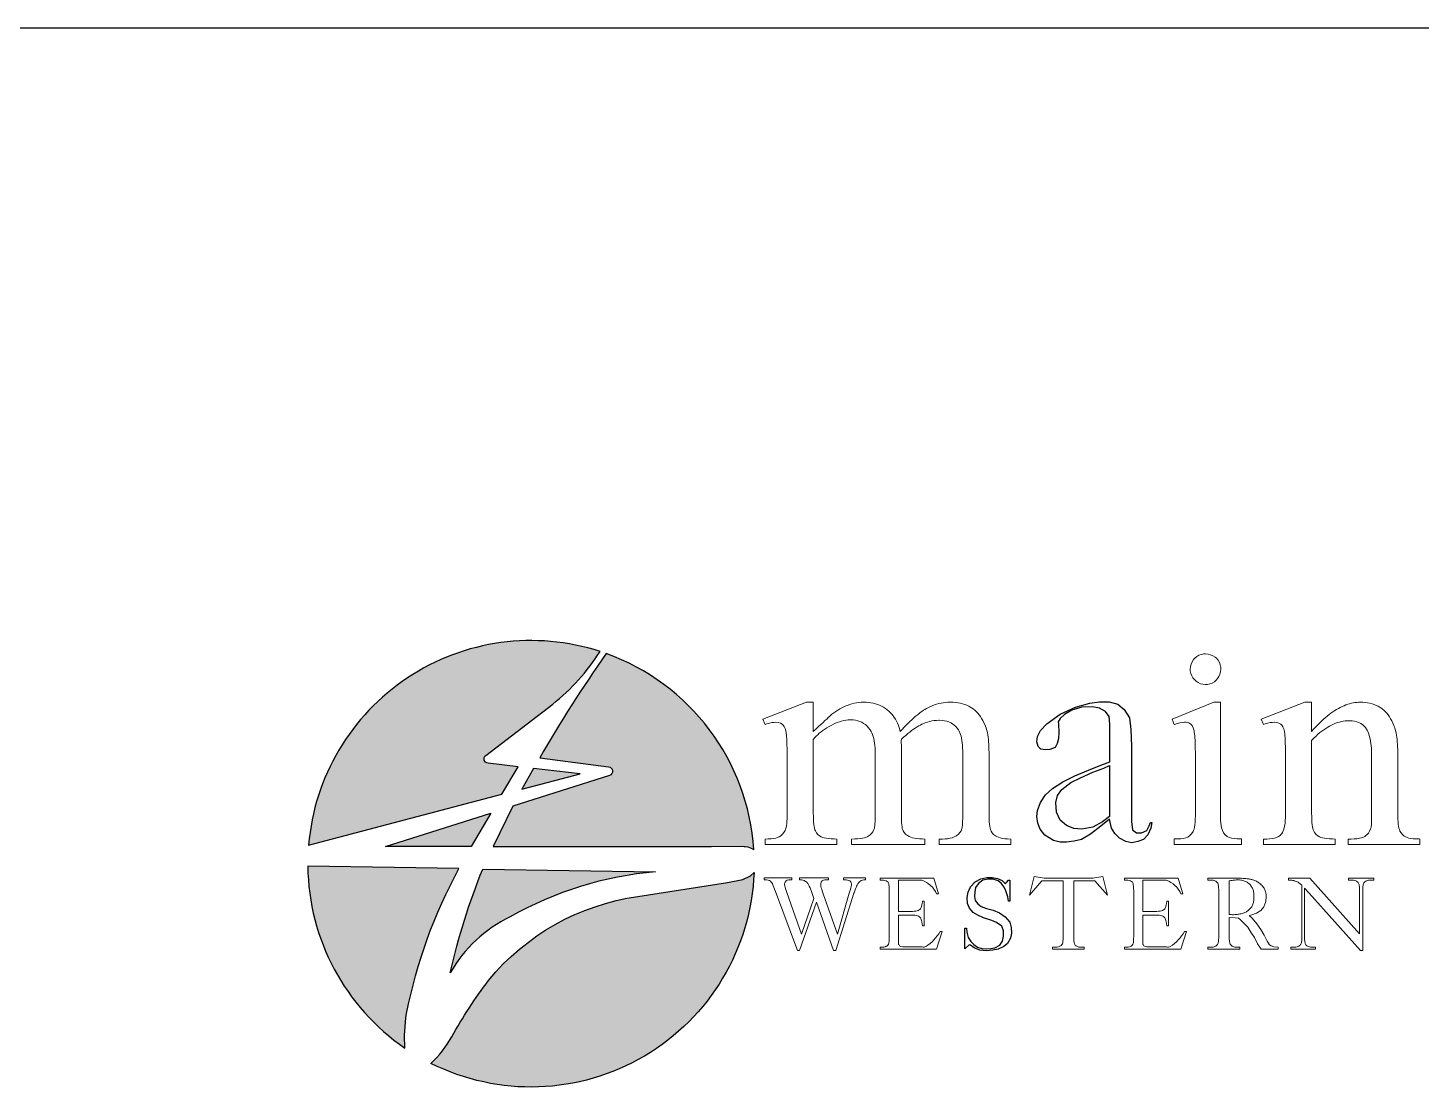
# Model space of a CAD drawing. Extents: x 79 to 946, y -1483 to 269.
# Drawn here: x 225.81 to 262.16, y 241.82 to 269.45 of the extents above; entities that cross this region are included whole.
import ezdxf

# ---------------------------------------------------------------- set-up
doc = ezdxf.new("R2010")
doc.units = 0
doc.header["$LTSCALE"] = 12
doc.header["$MEASUREMENT"] = 0
doc.layers.add('L18', color=4, linetype='CONTINUOUS')
doc.layers.add('L35', color=3, linetype='CONTINUOUS')

msp = doc.modelspace()

# ---------------------------------------------------------------- hatches: boundary and pattern name
at = {"layer": 'L18'}
h = msp.add_hatch(color=256, dxfattribs=at)
h.paths.add_polyline_path([(238.6969197665904, 249.5945348429477), (240.2171884276601, 249.992366336386), (239.0015971372323, 250.1333450653365)], flags=17)
edge = h.paths.add_edge_path()
edge.add_arc((240.9482793808751, 250.0596838122177), 0.1160984471634463, -72.43402750835162, 84.16995513600762, ccw=False)
edge.add_line((240.9833183270285, 249.948999026966), (238.4617830353769, 249.150768817573))
edge.add_line((238.4617830353769, 249.150768817573), (237.948859942145, 248.0997335945285))
edge.add_line((237.948859942145, 248.0997335945285), (243.6437927135752, 248.0997335945285))
edge.add_line((243.6437927135752, 248.0997335945285), (244.4451901715425, 248.105828763012))
edge.add_line((244.4451901715425, 248.105828763012), (244.5935971082032, 248.0888753137041))
edge.add_line((244.5935971082032, 248.0888753137041), (244.7208030722185, 248.0337767476778))
edge.add_line((244.7208030722185, 248.0337767476778), (244.7469563397594, 248.0138591002228))
edge.add_arc((238.9348683462439, 247.6442015614847), 5.823831517163978, 3.639196008651491, 70.31584323591849)
edge.add_arc((269.4228731204193, 233.0257272312078), 34.8975858862303, 144.8283521343727, 150.1242407853349)
edge.add_line((239.1629121437497, 250.4089450684568), (240.9600724266889, 250.1751817494469))
edge = h.paths.add_edge_path()
edge.add_line((241.7227909925753, 246.7907075265249), (244.0633746685339, 247.1576983026668))
edge.add_line((244.0633746685339, 247.1576983026668), (244.4621510009162, 247.2369659488295))
edge.add_line((244.4621510009162, 247.2369659488295), (244.6614402975543, 247.3344480969186))
edge.add_line((244.6614402975543, 247.3344480969186), (244.7542632748521, 247.4169215465197))
edge.add_arc((238.9348683462439, 247.6442015614847), 5.823831517163968, 243.3466538291712, 357.76341514052234, ccw=False)
edge.add_arc((234.4900219828453, 244.4419196623275), 2.714441092428617, 312.456376861534, 331.0679370383534)
edge.add_arc((247.9970421728928, 236.9222400701631), 12.74471940252401, 142.9365306610593, 150.8572845283922, ccw=False)
edge.add_arc((242.5787677553933, 240.7033197244501), 6.147274719038793, 98.00415526030878, 140.6206044735293, ccw=False)
edge = h.paths.add_edge_path()
edge.add_arc((242.9951239006006, 238.1162752782602), 9.355632050183559, 94.95558767717056, 119.4817605296804)
edge.add_arc((239.9674355692276, 243.007830094997), 3.614622359136672, 115.8608776244926, 150.2339024950948)
edge.add_arc((253.2717031407917, 241.1349880110969), 16.84600970199003, 157.7678270922697, 167.4260816587387, ccw=False)
edge.add_line((237.6780549015712, 247.5088547708432), (242.1869514252579, 247.436935571851))
edge = h.paths.add_edge_path()
edge.add_line((237.0550345884546, 247.5187922625643), (233.1113722694822, 247.5816956877341))
edge.add_arc((238.9348683462439, 247.6442015614847), 5.823831517163986, 180.6149545210217, 235.6099624310392)
edge.add_arc((239.7272321755171, 243.0956085521583), 4.089902477090581, 170.908838577294, 183.6069330259946, ccw=False)
edge.add_arc((248.7580607340153, 241.1495621395835), 13.32396012164415, 151.4432932555133, 168.781133068374, ccw=False)
edge = h.paths.add_edge_path()
edge.add_arc((235.9656633798222, 256.2438959333606), 5.669991163727373, 308.5792749707476, 327.3143666867405)
edge.add_arc((238.9348683462439, 247.6442015614847), 5.823831517163996, 71.96628684557854, 175.1894129731959)
edge.add_line((233.1315519722833, 248.1325995590571), (238.1743197988621, 249.4572559854814))
edge.add_line((238.1743197988621, 249.4572559854814), (238.5992368669158, 250.1756304643901))
edge.add_line((238.5992368669158, 250.1756304643901), (237.8130990712282, 250.2666174003565))
edge.add_arc((237.8264471043893, 250.381945972031), 0.1160984471634436, 127.45537385833981, 263.3980085784001, ccw=False)
edge.add_line((237.7558426089546, 250.4741080827825), (239.5014520902287, 251.8114025050397))
h.paths.add_polyline_path([(235.1416601228516, 248.0997335945285), (237.8850393482416, 248.9681918630991), (237.37134801866, 248.0997335945285)])
edge = h.paths.add_edge_path(flags=17)
edge.add_line((244.4985459970528, 248.0997335945285), (244.5243303717034, 248.0997335945285))

# ---------------------------------------------------------------- linework, layer by layer
msp.add_line((244.4985459970528, 248.0997335945285), (244.5243303717034, 248.0997335945285), dxfattribs=at)
for points in [[(239.5014520902287, 251.8114025050397, 0.08192984223123395), (240.7377900021636, 253.1819345852886, 0.483543382190624), (233.1315519722833, 248.1325995590571), (238.1743197988621, 249.4572559854814), (238.5992368669158, 250.1756304643901), (237.8130990712282, 250.2666174003565, -0.6741443966538361), (237.7558426089546, 250.4741080827825)], [(240.9600724266889, 250.1751817494469, -0.8141568920977668), (240.9833183270285, 249.948999026966), (238.4617830353769, 249.150768817573), (237.948859942145, 248.0997335945285), (243.6437927135752, 248.0997335945285), (244.4451901715425, 248.105828763012), (244.5935971082032, 248.0888753137041), (244.7208030722185, 248.0337767476778), (244.7469563397594, 248.0138591002228, 0.2994277993081123), (240.8965381302608, 253.1277100367939, 0.02311178721620554), (239.1629121437497, 250.4089450684568)], [(237.0550345884546, 247.5187922625643), (233.1113722694822, 247.5816956877341, 0.2446753569963442), (235.6454312913188, 242.8383075341472, -0.05546265415039397), (235.6887062647066, 243.7418366386913, -0.07579524506486658)], [(241.7227909925753, 246.7907075265249), (244.0633746685339, 247.1576983026668), (244.4621510009162, 247.2369659488295), (244.6614402975543, 247.3344480969186), (244.7542632748521, 247.4169215465197, -0.5453125784479379), (236.3223475512153, 242.439228109501, 0.08138724002746317), (236.8656843857327, 243.1287484656542, -0.03457457551389917), (237.8271593297372, 244.6034740599306, -0.188122601421096)], [(242.1869514252579, 247.436935571851, 0.1074260239421284), (238.3907826390554, 246.2604690754174, 0.1511153897803107), (236.8297287758825, 244.8023469876917, -0.04216705076793043), (237.6780549015712, 247.5088547708432)]]:
    msp.add_lwpolyline(points, format="xyb", close=True, dxfattribs=at)
at = {"layer": 'L18', "lineweight": 0}
for points in [[(256.536376532582, 253.1208895847332), (256.4884627094381, 253.1184450019198), (256.421970056912, 253.1062220878524), (256.3603665700127, 253.0832430094059), (256.3041411653032, 253.0504855997055), (256.2528049262204, 253.0064831090632), (256.2205364330828, 252.970303283424), (256.1828898577555, 252.9150557118398), (256.1564883633701, 252.8554078911913), (256.1403541168012, 252.7913598214786), (256.1349760346116, 252.7234004192644), (256.1374206174251, 252.6749976795579), (256.150132448055, 252.6099717767198), (256.174089359627, 252.5488572063833), (256.2078246024528, 252.4926318016736), (256.2528049262204, 252.4398288129029), (256.2889847518597, 252.4075603197652), (256.3442323234439, 252.3699137444379), (256.4038801440924, 252.3435122500525), (256.4679282138051, 252.3273780034837), (256.536376532582, 252.321999921294), (256.5842903557258, 252.3244445041075), (256.6493162585639, 252.3376452513002), (256.7104308289004, 252.3611132463094), (256.7671451501727, 252.3953374056979), (256.8194592223808, 252.4398288129029), (256.8497720492678, 252.474541888854), (256.8864407914697, 252.5302783770009), (256.9123533692923, 252.5904151142121), (256.9279986992985, 252.6544631839248), (256.9333767814881, 252.7234004192644), (256.9309321986747, 252.7693585761575), (256.9187092846074, 252.8353623121209), (256.8962191227235, 252.8969657990201), (256.8629727964604, 252.9541690368551), (256.8194592223808, 253.0064831090632), (256.7847461464297, 253.0367959359501), (256.7290096582827, 253.073464678152), (256.6688729210716, 253.0998661725374), (256.6048248513589, 253.1155115025436), (256.536376532582, 253.1208895847332)], [(258.1116319576223, 246.7184398290065), (258.1147310129189, 246.7407856487769), (258.1169442414301, 246.7666066480744), (258.1176819842672, 246.7929809544997), (258.1171286771394, 246.8151132396119), (258.1150998843374, 246.8413031103279), (258.1117800415706, 246.8669396739162), (258.1069847131296, 246.8920229303766), (258.1005294633052, 246.916368444), (258.092783163516, 246.9399762147863), (258.0835613780526, 246.9630306784448), (258.0730485426243, 246.9855318349755), (258.0608757858126, 247.0074796843784), (258.0472275433268, 247.0286897909442), (258.0321038151669, 247.049162154673), (258.015689037042, 247.0692656469832), (258.0086804800898, 247.0768275110631), (257.9900524734537, 247.096008824827), (257.9705022882713, 247.1140835243353), (257.9503987959611, 247.1312360452972), (257.9297419965231, 247.1470975162943), (257.908347454248, 247.1618523730357), (257.8862151691359, 247.1756850512308), (257.8635295768959, 247.188226679461), (257.8401062418189, 247.1998461291449), (257.816129599614, 247.2101745288639), (257.7914152145721, 247.2195807500366), (257.7659630866931, 247.2278803569536), (257.7643031653097, 247.2282492283721), (257.7464129015107, 247.2330445568131), (257.7272315877469, 247.2376554495448), (257.7071280954366, 247.2417130351487), (257.6857335531616, 247.2457706207526), (257.6634168323401, 247.2492748992287), (257.6398090615538, 247.2525947419956), (257.6152791122212, 247.2557301490531), (257.5894581129237, 247.2584966846921), (257.5627149350798, 247.2608943489126), (257.5346807072711, 247.2631075774238), (257.505724300916, 247.2649519345165), (257.4754768445961, 247.2666118558999), (257.4443072097298, 247.2679029058648), (257.4118465248986, 247.2688250844111), (257.3784636615211, 247.2695628272482), (257.3437897481787, 247.270116134376), (257.3080092205807, 247.2703005700853), (256.5990383541546, 247.2703005700853), (256.5990383541546, 247.2195807500366), (256.672259330734, 247.2195807500366), (256.7023223513447, 247.218474135781), (256.7307254505719, 247.2147854215956), (256.7567308855787, 247.2085146074805), (256.7805230920743, 247.2000305648542), (256.8021020700587, 247.1889644222981), (256.8214678195318, 247.1755006155215), (256.8386203404937, 247.1594547088152), (256.8459977688644, 247.1500484876425), (256.8537440686537, 247.1358469380289), (256.8603837541874, 247.1183255456484), (256.8661012611747, 247.0974843105012), (256.8707121539063, 247.0731387968778), (256.8742164323824, 247.0454734404876), (256.8767985323122, 247.0143038056213), (256.8782740179863, 246.9798143279882), (256.8788273251141, 246.9420050075883), (256.8788273251141, 245.7439106401834), (256.8788273251141, 245.7422507188), (256.8782740179863, 245.7046258341093), (256.8769829680215, 245.6708740993133), (256.8745853038009, 245.6404422072841), (256.8712654610342, 245.6138834651495), (256.867023439721, 245.5906445657817), (256.8618592398615, 245.5712788163086), (256.8557728614556, 245.5552329096023), (256.8487643045034, 245.5428757170813), (256.8371448548196, 245.5281208603399), (256.8205456409855, 245.511706082215), (256.8015487629308, 245.4978734040199), (256.780338656365, 245.4864383900453), (256.7567308855787, 245.4777699117097), (256.7309098862812, 245.4713146618853), (256.7026912227632, 245.4676259477), (256.672259330734, 245.4663348977351), (256.5990383541546, 245.4663348977351), (256.5990383541546, 245.4157995133957), (257.4328721957551, 245.4157995133957), (257.4328721957551, 245.4663348977351), (257.3568846835367, 245.4663348977351), (257.3294037628558, 245.4674415119907), (257.3010006636285, 245.4709457904668), (257.2748107929125, 245.4770321688726), (257.2510185864169, 245.485516211499), (257.2294396084326, 245.4967667897643), (257.2102582946687, 245.5104150322502), (257.193290209416, 245.5264609389565), (257.1859127810453, 245.5358671601291), (257.1781664812561, 245.5500687097428), (257.1715267957224, 245.5675901021232), (257.1658092887351, 245.5886157729798), (257.1611983960034, 245.6127768508939), (257.1576941175273, 245.6406266429933), (257.1551120175976, 245.6716118421504), (257.1534520962142, 245.7061013197835), (257.1530832247956, 245.7439106401834), (257.1530832247956, 246.244349593025), (257.3050085615872, 246.2389095122808), (257.398047471879, 246.2292890060779), (257.4333380886055, 246.2036342953988), (257.5327935329129, 246.0978083975111), (257.6354571801562, 245.9887756092798), (257.7188714816402, 245.857295000713), (257.811910391932, 245.719400611459), (257.895324693416, 245.5590584018696), (257.9849003474625, 245.4157995133957), (258.4343089375513, 245.4157995133957), (258.4343089375513, 245.469266708458), (258.3188122222768, 245.4788872146609), (258.25143919176, 245.5045420077539), (258.2033156351461, 245.5334036087766), (258.1455673415807, 245.6296090004614), (258.0685695741122, 245.7867444021212), (257.9787388667563, 245.9342592975781), (257.872867016577, 246.0785673026913), (257.7541620983666, 246.2260821981482), (257.6803725338341, 246.2870122081232), (257.6803725338341, 246.29663279674), (257.7445373614151, 246.3126670012162), (257.8632422796255, 246.357562806715), (257.9819470696923, 246.4281134053068), (258.0589448371607, 246.521111906648), (258.1070683937746, 246.6622131038316), (258.1176819842672, 246.7929809544997)]]:
    msp.add_lwpolyline(points, dxfattribs=at)
for points in [[(249.8905515128945, 251.8607801555739), (249.8716920803701, 251.8607801555739), (249.8118338814884, 251.8583202295925), (249.7523856702703, 251.8534003776296), (249.6929374590522, 251.8456106120217), (249.6343092231613, 251.8353609204324), (249.5756809872703, 251.8222413151981), (249.5174627390429, 251.8062517963187), (249.4596544784791, 251.7873923637943), (249.4018462179152, 251.7660730052885), (249.344447945015, 251.7418837331377), (249.2874596597783, 251.7152345350054), (249.252200720711, 251.6963751024811), (249.2136618803352, 251.6738257809845), (249.1743030646321, 251.6488165335066), (249.134124273602, 251.6213473600472), (249.0927155195811, 251.5914182606063), (249.0504867902331, 251.5586192475205), (249.0070280978943, 251.5233603084532), (248.9623394425648, 251.486051431068), (248.9168308119082, 251.4458726400379), (248.8700922182609, 251.4028239353627), (248.8225336492864, 251.3577252923696), (248.7737451173211, 251.3097567357316), (248.7241366100288, 251.2597382407756), (248.6732981397457, 251.2068498321747), (248.6216396941355, 251.1515014975923), (248.5687512855346, 251.0932832493649), (248.5585015939452, 251.135511978713), (248.5408721244116, 251.1966001405854), (248.5203727412329, 251.2552283764763), (248.4978234197364, 251.3109866987223), (248.4724041845949, 251.3642850949868), (248.4445250234719, 251.4147135776063), (248.4145959240311, 251.4626821342443), (248.3817969109452, 251.508190764901), (248.3465379718779, 251.5512394695762), (248.3088191068292, 251.5914182606063), (248.268640315799, 251.6291371256551), (248.2260015987874, 251.6639860770588), (248.1825429064486, 251.6955551271539), (248.1329343991563, 251.727124177249), (248.0820959288732, 251.755003338372), (248.0296175079358, 251.78001258585), (247.9750891486806, 251.8013319443558), (247.9193308264346, 251.819371401553), (247.8619325535344, 251.8345409451052), (247.8024843423163, 251.8460205996853), (247.7418061681074, 251.8542203529567), (247.6790780555808, 251.8591402049196), (247.6147099923998, 251.8607801555739), (247.6061002514647, 251.8607801555739), (247.5470620279102, 251.858730217256), (247.4876138166921, 251.8534003776296), (247.4285755931376, 251.8447906366946), (247.3687173942559, 251.8329009944509), (247.3092691830377, 251.8177314508987), (247.2494109841561, 251.7996919937015), (247.1895527852744, 251.7783726351957), (247.1510139448985, 251.7627931039799), (247.0960755979797, 251.7386038318291), (247.0427772017152, 251.7119546336968), (246.9898887931142, 251.6832554972467), (246.938230347504, 251.6525064224788), (246.887391877221, 251.6192974217293), (246.837373382265, 251.5836284949984), (246.7885848502998, 251.5459096299497), (246.7877648749727, 251.5450896546226), (246.7709553807662, 251.5315600617247), (246.7488160469332, 251.5122906415367), (246.7213468734738, 251.4872813940588), (246.6881378727244, 251.4573522946179), (246.6495990323485, 251.4216833678871), (246.6053203646826, 251.3806846015297), (246.5557118573903, 251.3339460078824), (246.5003635228079, 251.2822875622722), (246.439685348599, 251.2244793017083), (246.3732673471002, 251.1617511891816), (246.3015195059749, 251.0932832493649), (246.3015195059749, 251.8607801555739), (246.1235848599841, 251.8607801555739), (244.9838191552507, 251.4200434172328), (245.0457272924502, 251.2781876856364), (245.0908259354433, 251.2941772045158), (245.1547840109607, 251.3130366370401), (245.215052197506, 251.3265662299381), (245.2708105197519, 251.3347659832095), (245.3224689653621, 251.337225909191), (245.3880669915338, 251.3323060572281), (245.4450552767705, 251.3167265260123), (245.4917938704178, 251.2900773278801), (245.5098333276151, 251.27285784601), (245.5393524393923, 251.2306291166619), (245.5635417115431, 251.1761007574067), (245.5828111317311, 251.1092727682443), (245.5836311070582, 251.1051728916085), (245.5889609466847, 251.0756537798313), (245.5938807986476, 251.0412148160911), (245.5983906629469, 251.0022659880517), (245.6024905395826, 250.9579873203858), (245.6061804285548, 250.9091987884206), (245.6094603298634, 250.8550804168289), (245.6119202558448, 250.7964521809379), (245.6143801818262, 250.7329040930841), (245.6164301201441, 250.6644361532674), (245.6180700707984, 250.5910483614878), (245.6188900461255, 250.5127407177453), (245.6197100214527, 250.4299232097035), (245.6197100214527, 250.3417758620353), (245.6197100214527, 248.964627300093), (245.6193000337891, 248.8982092985941), (245.6168401078077, 248.8219515931695), (245.6127402311719, 248.7526636780256), (245.6070004038819, 248.6907555408261), (245.5996206259376, 248.6362271815709), (245.5901909096754, 248.5886686125964), (245.579121242759, 248.5484898215662), (245.5660016375246, 248.5156908084803), (245.5660016375246, 248.5152808208168), (245.5360725380837, 248.460342473898), (245.4999936236893, 248.4144238555778), (245.4577648943413, 248.3762950028655), (245.4093863500397, 248.3467758910882), (245.4056964610675, 248.3447259527703), (245.366747633028, 248.3283264462274), (245.3195990517171, 248.3152068409931), (245.2638407294712, 248.3049571494037), (245.1994726662902, 248.2975773714594), (245.1269048498377, 248.2930675071601), (245.0457272924502, 248.2914275565058), (245.0457272924502, 248.1499818125731), (246.9169109889982, 248.1499818125731), (246.9169109889982, 248.2914275565058), (246.8435231972186, 248.292247531833), (246.7652155534761, 248.2955274331416), (246.6959276383323, 248.300857272768), (246.6352494641235, 248.3090570260395), (246.5840010061768, 248.3188967299652), (246.5413622891652, 248.331606347536), (246.5077433007522, 248.3467758910882), (246.4667445343949, 248.3705551755754), (246.4220558790654, 248.407454065297), (246.3847470016802, 248.4521427206265), (246.355227889903, 248.5038011662367), (246.3548179022394, 248.5042111539003), (246.3425182723322, 248.5345502410047), (246.3314486054157, 248.5730890813806), (246.3224288768171, 248.6190076997008), (246.3146391112092, 248.6723060959653), (246.3088992839192, 248.7338042455013), (246.3047994072835, 248.8030921606451), (246.302339481302, 248.8797598537333), (246.3015195059749, 248.964627300093), (246.3015195059749, 250.8964891708498), (246.3019294936385, 250.8973091461769), (246.3367784450422, 250.9362579742164), (246.3744973100909, 250.9743868269287), (246.4146761011211, 251.0116957043139), (246.4577248057963, 251.0485945940354), (246.5032334364529, 251.0846735084299), (246.551201993091, 251.1199324474972), (246.6016304757104, 251.1547813989009), (246.654928871975, 251.1888103749775), (246.7106871942209, 251.2220193757269), (246.7689054424483, 251.2544084011492), (246.8299936043207, 251.2863874389079), (246.8648425557244, 251.303606920778), (246.9226508162882, 251.3294361435831), (246.9804590768521, 251.3511654897524), (247.0386773250794, 251.3687949592861), (247.0968955733069, 251.3827345398476), (247.1551138215342, 251.3925742437733), (247.2133320697616, 251.3983140710634), (247.2719603056526, 251.4003640093812), (247.2797500712605, 251.4003640093812), (247.3424781837872, 251.3970841080726), (247.4023363826689, 251.3892943424648), (247.4593246679055, 251.376584724894), (247.5138530271608, 251.3585452676968), (247.5651014851074, 251.3359959462003), (247.6138900170726, 251.3081167850773), (247.6593986477292, 251.275727759655), (247.7024473524044, 251.2384188822698), (247.7426261434346, 251.1957801652582), (247.7799350208198, 251.1486315839473), (247.7881347740912, 251.1367419417037), (247.8102741079242, 251.0994330643185), (247.8303635034393, 251.0584342979612), (247.8484029606365, 251.0133356549682), (247.8643924795158, 250.9645471230029), (247.8783320600773, 250.911658714402), (247.8898117146574, 250.8554904044925), (247.8992414309195, 250.7948122302836), (247.9066212088639, 250.7308541547662), (247.9119510484903, 250.6627962026131), (247.9152309497989, 250.5906383738242), (247.9164609127896, 250.5147906560632), (247.9164609127896, 248.964627300093), (247.9160509251261, 248.9010792122391), (247.9148209621353, 248.8178517165338), (247.913181011481, 248.746513863072), (247.9099011101725, 248.6862456765268), (247.9062112212003, 248.6378671322252), (247.9012913692374, 248.60055825484), (247.8955515419474, 248.5747290320349), (247.8812019737223, 248.5357802039954), (247.8541427879265, 248.4824818077309), (247.8209337871771, 248.4361532017471), (247.7807549961469, 248.395974410717), (247.7344263901632, 248.362355422304), (247.7237667109102, 248.3562056073504), (247.6852278705344, 248.3389861254803), (247.6393092522142, 248.3246365572552), (247.5860108559496, 248.3127469150116), (247.5257426694044, 248.3033171987494), (247.4580947049148, 248.2967573961323), (247.3830669624809, 248.2926575194965), (247.3010694297663, 248.2914275565058), (247.3010694297663, 248.1499818125731), (249.2132518926716, 248.1499818125731), (249.2132518926716, 248.2914275565058), (249.1431440022006, 248.2926575194965), (249.0685262474303, 248.2959374208051), (249.0012882706043, 248.3024972234223), (248.9414300717226, 248.3115169520209), (248.8885416631217, 248.322996606601), (248.843033032465, 248.337346174826), (248.8044941920892, 248.3545656566961), (248.7573456107782, 248.3808048671648), (248.708557078813, 248.4177037568863), (248.6704282261007, 248.4587025232437), (248.6433690403049, 248.5038011662367), (248.632709361052, 248.530450364369), (248.6232796447898, 248.5661192910998), (248.6154898791819, 248.6108079464293), (248.6093400642283, 248.6636963550303), (248.6044202122654, 248.7260144798934), (248.6007303232933, 248.796532358028), (248.5986803849754, 248.8760699647612), (248.5978604096483, 248.964627300093), (248.5978604096483, 250.6841155611189), (248.5896606563768, 250.8534404661746), (248.5978604096483, 250.8964891708498), (248.6007303232933, 250.8993590844948), (248.6568986332028, 250.9489675917872), (248.711426992458, 250.9957061854345), (248.764315401059, 251.0395748654368), (248.8159738466692, 251.0805736317942), (248.8659923416251, 251.1187024845065), (248.9143708859268, 251.1539614235737), (248.9615194672377, 251.186350448996), (249.0070280978943, 251.2154595731097), (249.0508967778966, 251.242108771242), (249.0935354949082, 251.2654780680656), (249.1349442489291, 251.2863874389079), (249.162003434725, 251.2986870688151), (249.2206316706159, 251.3224663533023), (249.2792599065069, 251.3425557488174), (249.3378881423978, 251.3593652430239), (249.3965163782888, 251.3720748605947), (249.4551446141798, 251.3810945891933), (249.5137728500707, 251.3868344164833), (249.5724010859617, 251.3884743671376), (249.5965903581125, 251.3884743671376), (249.6621883842842, 251.3843744905019), (249.7240965214838, 251.3757647495669), (249.7823147697112, 251.3622351566689), (249.8368431289664, 251.3441956994717), (249.888091586913, 251.3212363903116), (249.935240168224, 251.2937672168522), (249.9791088482263, 251.2613781914299), (250.0192876392565, 251.2244793017083), (250.0557765413145, 251.1830705476874), (250.0889855420639, 251.1367419417037), (250.1082549622519, 251.1018929903), (250.1254744441219, 251.0625341745969), (250.1414639630013, 251.0186654945946), (250.1549935558992, 250.9706969379565), (250.1672931858064, 250.9186285046827), (250.1771328897321, 250.8620502071097), (250.1857426306672, 250.8013720329008), (250.1918924456208, 250.7361839943927), (250.1968122975837, 250.6668960792488), (250.1992722235651, 250.5930982998056), (250.2005021865558, 250.5147906560632), (250.2005021865558, 248.964627300093), (250.2000921988922, 248.9141988174735), (250.1992722235651, 248.830151346441), (250.1980422605744, 248.7571735423249), (250.195582334593, 248.6960853804525), (250.1923024332844, 248.6468868608237), (250.1886125443122, 248.609167995775), (250.1836926923493, 248.5825187976428), (250.1787728403864, 248.566939266427), (250.1549935558992, 248.508311030536), (250.1250644564583, 248.4578825479165), (250.0893955297275, 248.4156538185685), (250.047576788043, 248.3820348301555), (250.0233875158922, 248.3668652866033), (249.9762389345813, 248.3439059774432), (249.9245804889711, 248.3250465449188), (249.8675922037344, 248.3102869890302), (249.8060940541984, 248.3000372974409), (249.739266065036, 248.2934774948237), (249.6675182239107, 248.2914275565058), (249.5892105801682, 248.2914275565058), (249.5892105801682, 248.1499818125731), (251.4558844124169, 248.1499818125731), (251.4558844124169, 248.2914275565058), (251.4444047578368, 248.2914275565058), (251.3673270770851, 248.2934774948237), (251.2972191866141, 248.2992173221137), (251.234901061751, 248.3078270630487), (251.1799627148322, 248.3201266929559), (251.1324041458577, 248.3357062241717), (251.0926353424911, 248.3545656566961), (251.0557364527695, 248.3758850152019), (251.0065379331407, 248.413193892587), (250.9675891051012, 248.4546026466079), (250.9397099439783, 248.5001112772646), (250.9388899686511, 248.5017512279188), (250.9265903387439, 248.5366001793226), (250.915930659491, 248.578418921007), (250.9065009432288, 248.6263874776451), (250.8991211652845, 248.6809158369003), (250.8933813379945, 248.7420039987727), (250.8892814613588, 248.8096519632623), (250.8868215353773, 248.883859730369), (250.8860015600502, 248.964627300093), (250.8860015600502, 250.5147906560632), (250.8860015600502, 250.5488196321397), (250.8847715970595, 250.6242573622372), (250.8827216587416, 250.6964151910261), (250.8790317697694, 250.7648831308428), (250.8745219054701, 250.8300711693509), (250.8687820781801, 250.8919793065505), (250.8618122878994, 250.9506075424414), (250.8536125346279, 251.0055458893603), (250.8441828183657, 251.0576143226341), (250.8335231391128, 251.1059928669357), (250.8220434845327, 251.1510915099287), (250.809333866962, 251.1929102516132), (250.7949842987369, 251.2310391043255), (250.781454705839, 251.2634281297478), (250.7539855323796, 251.3236963162931), (250.7244664206023, 251.3806846015297), (250.6933073581708, 251.4339829977942), (250.6605083450849, 251.4844114804137), (250.6260693813448, 251.5311500740611), (250.5899904669503, 251.5746087663998), (250.551861614238, 251.61478755743), (250.5120928108714, 251.6516864471516), (250.4706840568505, 251.684895447901), (250.4276353521754, 251.7152345350054), (250.4104158703053, 251.7254842265947), (250.3587574246951, 251.7541833630449), (250.3054590284306, 251.7791926105228), (250.2509306691753, 251.8009219566922), (250.1943523716022, 251.8189614138894), (250.136954098702, 251.8341309574417), (250.0775058874839, 251.8456106120217), (250.016827713275, 251.8542203529567), (249.9545095884119, 251.8591402049196)], [(256.9240088213673, 251.8608585234074), (256.7509323581743, 251.8608585234074), (255.6655375889974, 251.4203447004217), (255.7202962440189, 251.2785588972409), (255.721762993707, 251.2790478138036), (255.7970561443616, 251.3049603916263), (255.8664822962639, 251.3230503044459), (255.9300414494139, 251.3338064688252), (255.9877336038116, 251.3377178013267), (256.0292915116405, 251.3357621350759), (256.0957841641666, 251.3201168050698), (256.1490760695, 251.2902928947456), (256.1842780620139, 251.2497128200421), (256.2136130557755, 251.1900649993936), (256.2356143010966, 251.1133050990509), (256.2361032176593, 251.1113494328002), (256.2424591329743, 251.0761474402863), (256.2478372151639, 251.0345895324575), (256.2527263807908, 250.9856978761883), (256.2571266298551, 250.930450304604), (256.2605490457939, 250.8683579011421), (256.2639714617328, 250.7994206658025), (256.2664160445462, 250.7236385985852), (256.268371710797, 250.6415006160529), (256.2698384604851, 250.5525178016429), (256.2708162936104, 250.4566901553552), (256.2713052101731, 250.3540176771898), (256.2713052101731, 248.9645168060184), (256.2708162936104, 248.8985130700549), (256.2678827942343, 248.8100191722076), (256.2629936286074, 248.7308146890515), (256.2556598801669, 248.6618774537119), (256.2458815489131, 248.6022296330634), (256.2341475514085, 248.5523601436688), (256.2199689710905, 248.512268985528), (256.2082349735858, 248.4883120739561), (256.1700994816958, 248.428175336745), (256.1256080744908, 248.3792836804757), (256.0742718354081, 248.3431038548365), (256.0640045875916, 248.3372368560842), (256.0200020969493, 248.3211026095153), (255.9637766922397, 248.3083907788854), (255.8948394569001, 248.2991013641942), (255.8141682240558, 248.2937232820046), (255.7202962440189, 248.2917676157538), (255.7202962440189, 248.1499818125731), (257.4711064550199, 248.1499818125731), (257.4711064550199, 248.2917676157538), (257.4471495434481, 248.2917676157538), (257.3586556456008, 248.29470111513), (257.2814068286954, 248.3020348635704), (257.2163809258573, 248.3127910279496), (257.1626001039612, 248.3279474413931), (257.1210421961323, 248.3470151873381), (257.1000187839365, 248.3597270179681), (257.0496603779792, 248.4012849257969), (257.0076135535877, 248.453598998005), (256.97534506045, 248.5161803180296), (256.9660556457588, 248.5391593964761), (256.9533438151288, 248.5841397202438), (256.9425876507496, 248.639387291828), (256.9347649857465, 248.7053910277915), (256.9288979869942, 248.7811730950088), (256.9254755710554, 248.8677113266053), (256.9240088213673, 248.9645168060184)], [(257.9865623703972, 251.4200434492587), (258.0484705082031, 251.2785977039407), (258.0935691516378, 251.2941772353091), (258.1575272277816, 251.3130366680181), (258.2177954149171, 251.3265662610486), (258.2735537377092, 251.3347660144003), (258.3252121838253, 251.3376359280734), (258.3305420235039, 251.3376359280734), (258.3953200749829, 251.3314861130596), (258.4514883854425, 251.3142666310209), (258.4986369672152, 251.2863874696249), (258.5224162519353, 251.2621981972372), (258.5502954133314, 251.2187395044728), (258.5740746980515, 251.1625711940132), (258.5937541060958, 251.0936932658583), (258.5962140321013, 251.0813936358306), (258.5999039211096, 251.0547444374374), (258.6035938101179, 251.0227653993655), (258.6068737114586, 250.9850465339474), (258.6097436251317, 250.941587841183), (258.6126135388048, 250.89279930874), (258.6150734648103, 250.8382709489507), (258.6171234031483, 250.7784127494828), (258.6187633538186, 250.7128147226686), (258.6199933168214, 250.6418868561758), (258.6212232798242, 250.5656291500044), (258.6220432551594, 250.4832216288191), (258.622453242827, 250.3958942556227), (258.6228632304945, 250.3024170674125), (258.6228632304945, 248.9646273080714), (258.622453242827, 248.9277284179884), (258.620403304489, 248.8498307611466), (258.6158934401455, 248.777672931651), (258.6093336374641, 248.7112549295017), (258.6007238964448, 248.6505767546986), (258.5896542294199, 248.5956384072418), (258.576534624057, 248.5464398871311), (258.5609550926887, 248.5029811943668), (258.5433256229824, 248.4652623289486), (258.5236462149381, 248.4332832908767), (258.5125765479132, 248.4193437101787), (258.4785475715034, 248.3853147337688), (258.4379587924121, 248.3566155970377), (258.3904002229719, 248.3332462999851), (258.3358718631826, 248.3152068426112), (258.2743737130443, 248.3020872372484), (258.2063157602246, 248.2942974715642), (258.131288017056, 248.2914275578911), (258.0484705082031, 248.2914275578911), (258.0484705082031, 248.1499818125731), (259.9196542230769, 248.1499818125731), (259.9196542230769, 248.2914275578911), (259.8466764182461, 248.2926575208939), (259.7679587860691, 248.295527434567), (259.6986708702467, 248.3012672619132), (259.6379926954436, 248.3090570275974), (259.5867442369951, 248.3193067192871), (259.5441055195658, 248.3316063493148), (259.5108965184912, 248.3467758930155), (259.4625179737158, 248.3758850174143), (259.4190592809513, 248.4131938951649), (259.3813404155332, 248.4587025262672), (259.3497713651289, 248.5120009230537), (259.3403416487744, 248.5341402571034), (259.3309119324198, 248.5685792211809), (259.322712179068, 248.6116279262777), (259.3161523763866, 248.664106347729), (259.310822536708, 248.7256044978673), (259.3071326476997, 248.7961223766925), (259.3050827093618, 248.8760699718723), (259.3042627340266, 248.9646273080714), (259.3042627340266, 250.8653301350115), (259.3165623640542, 250.8784497403744), (259.3674008348352, 250.9292882111553), (259.4182393056162, 250.9776667559308), (259.4686677887295, 251.0231753870331), (259.5195062595105, 251.0662240921299), (259.5703447302915, 251.1064028835536), (259.6211832010725, 251.1433017736365), (259.6716116841858, 251.1781507253815), (259.7224501549668, 251.2097197757858), (259.7732886257478, 251.2388289001846), (259.8245370841963, 251.2650681109103), (259.8753755549773, 251.2884374079628), (259.9262140257583, 251.3093467790098), (259.9770524965393, 251.3273862363837), (260.0278909673202, 251.3425557800845), (260.0791394257688, 251.3548554101122), (260.1299778965497, 251.3642851264667), (260.1808163673307, 251.3712549168157), (260.2320648257793, 251.3753547934916), (260.2829032965603, 251.3769947441619), (260.2919230252472, 251.3769947441619), (260.3587510150641, 251.3737148428212), (260.4214791282052, 251.3651051018019), (260.4796973770027, 251.3511655211039), (260.5334057614568, 251.3318961007272), (260.583014269235, 251.3072968406719), (260.6281129126697, 251.2777777286055), (260.6691116794286, 251.2425187891929), (260.7051905941764, 251.2023399977693), (260.7375796199159, 251.1564213789993), (260.7511092129463, 251.1322321066116), (260.7699686456554, 251.0928732905231), (260.7871881276941, 251.0502345730939), (260.8027676590625, 251.004315954324), (260.8167072397604, 250.9551174342134), (260.8294168574557, 250.9022290250945), (260.840076536813, 250.8464707023025), (260.8490962655, 250.7870224905021), (260.8564760435165, 250.7242943773611), (260.8622158708628, 250.6582863628794), (260.8663157475387, 250.5889984470569), (260.8687756735442, 250.5164306298938), (260.8695956488794, 250.4401729237223), (260.8695956488794, 248.9646273080714), (260.8695956488794, 248.9318282946643), (260.8687756735442, 248.8445009214679), (260.8675457105414, 248.7694731782993), (260.8650857845359, 248.7067450651582), (260.8618058831952, 248.65713655738), (260.8577060065193, 248.6194176919619), (260.8531961421758, 248.5948184319066), (260.840076536813, 248.5534096774801), (260.8158872644253, 248.4976513546881), (260.7855481770237, 248.4480428469099), (260.7498792499435, 248.4058141171483), (260.7084704955171, 248.3701451900681), (260.6945309148191, 248.3607154737136), (260.6539421357278, 248.3398061026665), (260.60597357862, 248.3221766329602), (260.5502152558279, 248.3090570275974), (260.4866671673518, 248.2992173235753), (260.4157393008589, 248.293477496229), (260.3366116810143, 248.2914275578911), (260.258304036505, 248.2914275578911), (260.258304036505, 248.1499818125731), (262.1294877513787, 248.1499818125731), (262.1294877513787, 248.2914275578911), (262.1085783803317, 248.2918375455587), (262.0278108098168, 248.2938874838966), (261.9560629679888, 248.2988073359077), (261.8929248671802, 248.3065971015919), (261.8388064950585, 248.3172567809492), (261.7937078516238, 248.330376386312), (261.757628936876, 248.3467758930155), (261.7207300467931, 248.3689152270653), (261.6752214156907, 248.4062241048159), (261.6379125379402, 248.4500927852478), (261.6088034135414, 248.5001112806936), (261.6079834382062, 248.5025712066991), (261.5944538451758, 248.536600183109), (261.5829741904833, 248.5775989498678), (261.5731344864612, 248.6251575193081), (261.565344720777, 248.6796858790974), (261.5591949057632, 248.740774041568), (261.5546850414197, 248.8084220067201), (261.5518151277466, 248.8830397622212), (261.5509951524114, 248.9646273080714), (261.5509951524114, 250.5033110245309), (261.5509951524114, 250.5467697172953), (261.5497651894086, 250.6209774851288), (261.5473052634031, 250.6919053516216), (261.5436153743948, 250.7599633044413), (261.5391055100513, 250.8247413559203), (261.5333656827051, 250.8862395060585), (261.5263958923561, 250.9444577548561), (261.5181961390043, 250.999396102313), (261.5087664226498, 251.0514645360967), (261.4985167309601, 251.1002530685397), (261.4870370762676, 251.145761699642), (261.4743274585724, 251.1879904294036), (261.4603878778744, 251.2273492454921), (261.4489082231819, 251.2560483822234), (261.421849037121, 251.3175465323616), (261.3935598880574, 251.3753547934916), (261.3632208006559, 251.4302931409484), (261.331241762584, 251.4811316117294), (261.2976227738417, 251.5291001688373), (261.2623638344292, 251.5729688492692), (261.2254649443462, 251.6139676160281), (261.1869261035928, 251.6512764937786), (261.1467473121692, 251.6848954825209), (261.1049285700752, 251.7152345699224), (261.0905790017096, 251.724664286277), (261.0409704939314, 251.7529534353406), (260.9897220354828, 251.7783726707311), (260.9360136510287, 251.8001020171133), (260.8802553282367, 251.8189614498223), (260.8228570547743, 251.8341309935231), (260.7629988553064, 251.8456106482156), (260.7015007051681, 251.8542203892349), (260.6379526166919, 251.859140241246), (260.5723545898777, 251.8607801919163), (260.527255946443, 251.8599602165812), (260.4805173523379, 251.8566803152405), (260.4337787582328, 251.8509404878942), (260.3866301764601, 251.8431507222101), (260.3394815946875, 251.8329010305203), (260.2919230252472, 251.8206014004927), (260.2443644558069, 251.8058418444595), (260.1963958986991, 251.7890323500883), (260.1484273415913, 251.7697629297117), (260.1004587844834, 251.7484435709971), (260.0520802397079, 251.724664286277), (260.0032917072649, 251.6988350632189), (259.9545031748219, 251.6705459141553), (259.9057146423789, 251.6402068267537), (259.8565161222683, 251.6074078133467), (259.8073176021576, 251.5721488739341), (259.7577090943794, 251.5352499838511), (259.7081005866012, 251.495481180095), (259.658492078823, 251.453662438001), (259.6080635957096, 251.4093837699014), (259.5580451002638, 251.3630551634639), (259.5076166171505, 251.3146766186885), (259.4571881340371, 251.2638381479075), (259.4063496632561, 251.210539751121), (259.3555111924751, 251.1551914159966), (259.3042627340266, 251.0973831548666), (259.3042627340266, 251.8607801919163), (259.1267380739608, 251.8607801919163)], [(246.9327208817392, 245.8127479978681), (246.5594230061166, 246.8641428059443), (246.5511010789531, 246.8867308939597), (246.5338628012571, 246.9360680335723), (246.5198938520897, 246.9806497862342), (246.5088970197664, 247.0198817285767), (246.5011695159717, 247.0540610722842), (246.496414129021, 247.0834850290411), (246.494928070599, 247.1075591754786), (246.4967113407055, 247.131633321916), (246.5088970197664, 247.16759593573), (246.5320795311506, 247.196425469118), (246.5347544363103, 247.1988031625933), (246.5641783930672, 247.2157442286049), (246.6025187003565, 247.2258494258749), (246.6497753581781, 247.2294159660879), (246.701490191266, 247.2294159660879), (246.701490191266, 247.2799419524381), (245.943600396013, 247.2799419524381), (245.943600396013, 247.2294159660879), (245.9495446297013, 247.2294159660879), (245.9968012875229, 247.2270382726126), (246.0297917844928, 247.2210940389243), (246.0651599749379, 247.2071250897569), (246.1014198004363, 247.1857258484792), (246.1204413482387, 247.1711624759429), (246.1474876115203, 247.141738519186), (246.1575928087903, 247.1271751466498), (246.1778032033304, 247.0947790730488), (246.1968247511328, 247.0594108826037), (246.214954663882, 247.0213677869988), (246.2607252632816, 246.8971333029142), (246.3183843300577, 246.7410971685974), (245.9953152291009, 245.8091188186131), (245.6119121562082, 246.8971333029142), (245.595268301881, 246.943795537367), (245.5786244475539, 246.9931326769796), (245.5655471334397, 247.0350395244818), (245.556333571223, 247.0698132915581), (245.5506865492191, 247.0971567665241), (245.5489032791126, 247.1173671610642), (245.5497949141659, 247.1319305336004), (245.5625750165956, 247.1667043006767), (245.5890268565084, 247.196425469118), (245.5905129149304, 247.1979115275401), (245.621125718425, 247.2154470169205), (245.6594660257142, 247.2258494258749), (245.7052366251138, 247.2294159660879), (245.7397131805057, 247.2294159660879), (245.7397131805057, 247.2799419524381), (245.0192720574888, 247.2799419524381), (245.0192720574888, 247.2294159660879), (245.0379963936068, 247.2291187544035), (245.0828753579532, 247.2252550025061), (245.1215128769268, 247.2172302870269), (245.1542061622123, 247.2047473962816), (245.1803607904406, 247.18780633027), (245.2085959004598, 247.160462855304), (245.231778411844, 247.1268779349654), (245.2356421637414, 247.1191504311707), (245.2448557259582, 247.0983456132618), (245.2573386167035, 247.068327233136), (245.2730908359774, 247.0290952907935), (245.2918151720954, 246.9806497862342), (245.3135116250576, 246.9229907194581), (245.8918855629252, 245.3831369825147), (245.943600396013, 245.3831369825147), (246.3843653239974, 246.6412978119098), (246.8278051571415, 245.3831369825147), (246.8851670122332, 245.3831369825147), (247.3625220604432, 246.8778145434273), (247.366683024025, 246.8900002224883), (247.385407360143, 246.9432011139982), (247.4023484261546, 246.9895661367666), (247.4175062220596, 247.0290952907935), (247.4308807478582, 247.061788576079), (247.4427692152347, 247.0873487809385), (247.4528744125048, 247.1063703287409), (247.462385186406, 247.1212309129616), (247.4885398146343, 247.1565991034067), (247.5155860779159, 247.1839425783727), (247.5432267645663, 247.2032613378595), (247.5473877281481, 247.2053418196504), (247.5812698601711, 247.218716345449), (247.6210962258825, 247.2267410609281), (247.6668668252821, 247.2294159660879), (247.6668668252821, 247.2799419524381), (247.0855207705704, 247.2799419524381), (247.0855207705704, 247.2294159660879), (247.1101893403766, 247.228821542719), (247.1544738813542, 247.2258494258749), (247.1937058236967, 247.2196079805022), (247.2275879557198, 247.210097206601), (247.2510676787884, 247.1988031625933), (247.2804916355453, 247.1720541109962), (247.2929745262906, 247.150357658034), (247.3007020300853, 247.1132061974824), (247.3007020300853, 247.1084508105318), (247.2983243366101, 247.0834850290411), (247.2926773146062, 247.053169437231), (247.2837609640738, 247.0175040351014), (247.2715752850129, 246.976191610968), (247.2564174891078, 246.9298265881996), (247.2376931529898, 246.8778145434273)], [(252.3254789766573, 247.270103212448), (252.0604697384782, 247.3104265583522), (251.9415508586492, 246.8229740820416), (252.2679697685954, 247.2031270234559), (252.8209907623585, 247.2031270234559), (252.8209907623585, 245.7370853442461), (252.8209907623585, 245.7225219717098), (252.819207492252, 245.6693210801999), (252.8150465286702, 245.6241449041691), (252.8088050832975, 245.5869934436175), (252.8001859444495, 245.5581639102295), (252.7891891121263, 245.5373590923206), (252.7660066007421, 245.5117988874611), (252.7365826439852, 245.4918857046054), (252.7015116652245, 245.4776195437535), (252.6607936644599, 245.4690004049056), (252.6141314300071, 245.4663254997459), (252.5451783192233, 245.4663254997459), (252.5451783192233, 245.4157995133957), (253.370535166838, 245.4157995133957), (253.370535166838, 245.4663254997459), (253.3030681144762, 245.4663254997459), (253.2754274278258, 245.4672171347991), (253.2320345219015, 245.4731613684874), (253.1939914262967, 245.4844554124951), (253.1618925643801, 245.5013964785066), (253.1351435127829, 245.5236873548376), (253.126524373935, 245.5355758222141), (253.1158247532961, 245.5599471803359), (253.1072056144481, 245.5923432539369), (253.1012613807599, 245.6324668313327), (253.0976948405469, 245.680912335892), (253.0965059938092, 245.7370853442461), (253.0965059938092, 247.2031270234559), (253.6477437174659, 247.2031270234559), (253.974162627412, 246.8229740820416), (253.855243747583, 247.3104265583522), (253.5902345094039, 247.270103212448)], [(257.3784636615211, 247.2240020321034), (257.395616182483, 247.2238175963942), (257.4245725888381, 247.22234211072), (257.4524223809375, 247.2193911393717), (257.4795344302, 247.2153335537678), (257.5055398652067, 247.2096160467805), (257.5308075573765, 247.2027919255376), (257.5551530709998, 247.1944923186205), (257.5783919703676, 247.1847172260294), (257.6008931268983, 247.1736510834733), (257.6222876691734, 247.1612938909523), (257.6429444686114, 247.1476456484665), (257.6624946537938, 247.1325219203065), (257.6813070961391, 247.1159227064724), (257.6879467816728, 247.1092830209387), (257.7050993026347, 247.0908394500119), (257.7205919022132, 247.0716581362481), (257.7346090161176, 247.0515546439379), (257.747335080057, 247.0305289730813), (257.7584012226131, 247.0087655593877), (257.7679918794951, 246.986264402857), (257.7761070507029, 246.9626566320707), (257.7827467362365, 246.9384955541566), (257.787910936096, 246.9132278619869), (257.7915996502814, 246.8874068626893), (257.7938128787926, 246.8604792491362), (257.7947350573389, 246.832813892746), (257.7945506216297, 246.824514285829), (257.7932595716648, 246.6894761450048), (257.7903086003165, 246.6640240171258), (257.7858821432941, 246.6393096320839), (257.7797957648883, 246.6153329898791), (257.7722339008083, 246.591909654802), (257.7630121153448, 246.5694084982713), (257.752130408498, 246.5474606488685), (257.7397732159771, 246.5262505423026), (257.7257561020728, 246.5059626142832), (257.7102635024942, 246.4862279933915), (257.6931109815323, 246.4670466796276), (257.674298539187, 246.4487875444101), (257.6540106111675, 246.4310817163204), (257.6396246258446, 246.4202000094735), (257.6215499263363, 246.4076583812433), (257.6023686125724, 246.3958544958502), (257.5822651202622, 246.3847883532941), (257.5612394494057, 246.3746443892844), (257.5392916000028, 246.3654226038209), (257.5162371363443, 246.3569385611946), (257.4922604941394, 246.3491922614054), (257.4673616733883, 246.3421837044532), (257.4415406740907, 246.3360973260473), (257.4146130605376, 246.3309331261878), (257.3867632684381, 246.3265066691654), (257.3581757335016, 246.3228179549801), (257.3282971486002, 246.3198669836318), (257.2976808208617, 246.3178381908298), (257.2659578788677, 246.3167315765742), (257.2334971940365, 246.3163627051557), (257.2285174298862, 246.3163627051557), (257.2004832020775, 246.3176537551205), (257.1530832247956, 246.3176537551205), (257.1530832247956, 247.1979965970966), (257.1665470315722, 247.2003942613171), (257.1988232806941, 247.2059273325952), (257.2296240441418, 247.2107226610361), (257.2585804504969, 247.21478024664), (257.2858769354686, 247.2181000894068), (257.3115134990568, 247.2206821893366), (257.3354901412617, 247.2225265464293), (257.3578068620831, 247.2236331606849)], [(259.0499525153514, 245.736717647522), (259.0493992082236, 245.6996460699591), (259.0479237225495, 245.6658943351631), (259.0453416226197, 245.6358313145524), (259.0416529084344, 245.6090881367085), (259.0370420157027, 245.58603367305), (259.0313245087154, 245.5662990521583), (259.0246848231817, 245.5500687097428), (259.0169385233925, 245.5375270815125), (259.0067945593827, 245.5255387604101), (258.9896420384208, 245.5098617251223), (258.9699074175292, 245.4965823540551), (258.9475906967077, 245.4857006472082), (258.9225074402473, 245.4772166045819), (258.8950265195663, 245.4711302261761), (258.8647790632464, 245.4676259477), (258.8319495069967, 245.4663348977351), (258.7613106303471, 245.4663348977351), (258.7613106303471, 245.4157995133957), (259.4064385860776, 245.4157995133957), (259.4064385860776, 245.4663348977351), (259.3343242237538, 245.4663348977351), (259.3018635389226, 245.4674415119907), (259.2716160826027, 245.4709457904668), (259.2439507262125, 245.4768477331634), (259.2186830340428, 245.4849629043711), (259.1959974418028, 245.4956601755087), (259.1758939494926, 245.5085706751575), (259.1583725571122, 245.5236944033174), (259.1522861787063, 245.5310718316882), (259.1441710074985, 245.5449045098833), (259.1371624505463, 245.5620570308452), (259.1312605078497, 245.5827138302832), (259.1262807436995, 245.6066904724881), (259.1225920295142, 245.634171393169), (259.1198254938751, 245.665156592326), (259.1181655724917, 245.6994616342498), (259.1176122653639, 245.7370865189405), (259.1176122653639, 247.0130989305471), (259.2375477464755, 246.8791124307279), (260.5818996313299, 245.385736492785), (260.6361237298547, 245.385736492785), (260.6361237298547, 246.9488291288312), (260.6361237298547, 246.9491980002497), (260.6366770369825, 246.9862695778125), (260.6381525226566, 247.0200213126086), (260.6407346225864, 247.0500843332193), (260.6444233367717, 247.0768275110631), (260.6490342295034, 247.1000664104309), (260.6547517364907, 247.1196165956133), (260.6613914220243, 247.1358469380289), (260.6691377218136, 247.1485730019684), (260.678359507277, 247.1594547088152), (260.6955120282389, 247.1755006155215), (260.7152466491306, 247.1889644222981), (260.7375633699521, 247.2000305648542), (260.7624621907032, 247.2085146074805), (260.7899431113842, 247.2147854215956), (260.8200061319948, 247.218474135781), (260.8526512525353, 247.2195807500366), (260.924765614859, 247.2195807500366), (260.924765614859, 247.2703005700853), (260.2657989201979, 247.2703005700853), (260.2657989201979, 247.2195807500366), (260.3364377968475, 247.2195807500366), (260.3696362245157, 247.218474135781), (260.3998836808357, 247.2149698573049), (260.4277334729351, 247.2090679146083), (260.4528167293956, 247.2007683076912), (260.4753178859263, 247.1902554722629), (260.4952369425272, 247.1773449726142), (260.5123894634892, 247.1622212444542), (260.5188447133136, 247.1546593803742), (260.5271443202306, 247.1408267021791), (260.5345217486013, 247.123489745508), (260.5406081270072, 247.1030173817792), (260.5455878911574, 247.0788563038651), (260.549461041052, 247.0515598188934), (260.5522275766911, 247.0207590554457), (260.5538874980745, 246.9864540135218), (260.5544408052023, 246.9488291288312), (260.5544408052023, 245.8193448309194), (259.2570979316579, 247.2703005700853), (258.703790803854, 247.2703005700853), (258.703790803854, 247.2195807500366), (258.7297962388607, 247.2193963143273), (258.7624413594012, 247.2179208286531), (258.7910288943377, 247.2155231644327), (258.8155588436704, 247.2120188859566), (258.8362156431084, 247.2072235575156), (258.8454374285718, 247.2044570218766), (258.8766070634381, 247.1944974935761), (258.9048257269561, 247.1841690938571), (258.9300934191258, 247.1734718227196), (258.9522257042379, 247.1624056801635), (258.9714070180018, 247.1511551018981), (258.9822887248486, 247.1435932378182), (258.9979657601364, 247.1310516095879), (259.0156715882261, 247.115927881428), (259.0352217734085, 247.0978531819197), (259.0499525153515, 247.0835034074408), (259.0499525153514, 245.7370865189405)]]:
    msp.add_lwpolyline(points, close=True, dxfattribs=at)
at = {"layer": 'L18'}
for points in [[(254.0408996802635, 250.3075866631026), (254.0415578062891, 251.2890163146826), (254.0226501762985, 251.490609988416), (253.9273700441234, 251.619862470335), (253.7715558183314, 251.7042252166065), (253.5845531457795, 251.7353787546487), (253.3111026005987, 251.7293047879952), (253.0490973265273, 251.6501282706656), (252.8528798499405, 251.5398039329028), (252.7384081073261, 251.4317387812211), (252.6929099031678, 251.3483617141391), (252.7002921139612, 251.2893301178151), (252.7060407418266, 251.0767249627696), (252.7004337334553, 250.9085892000559), (252.6637421636525, 250.784457376213), (252.6080258798574, 250.6799636140109), (252.4716167779617, 250.6244136799975), (252.3555373527511, 250.6138655641645), (252.2361437826786, 250.6337558821471), (252.1715268084681, 250.7029582381803), (252.1310312781073, 250.8243920868643), (252.1465410184099, 250.9639189848584), (252.227474168254, 251.1203216551914), (252.395538511698, 251.2995124537974), (252.7448111440856, 251.5513372128503), (253.1410787699898, 251.7292931663999), (253.5147105421445, 251.8384611553914), (253.7708425165292, 251.872597244414), (254.0190714095772, 251.8669581188593), (254.2442332945427, 251.8065750838538), (254.4120590281562, 251.6712905555566), (254.5486824373352, 251.4527881006849), (254.5824493543455, 251.149018061725), (254.6020852145096, 250.7115377536827), (254.6020852145096, 248.7480911152663), (254.6321016141891, 248.5338465864729), (254.7349455427728, 248.4547703713061), (254.8642505197826, 248.4547703713061), (255.0057256237911, 248.5113358470547), (255.0663597755083, 248.6392855099215), (255.101845667189, 248.7235279240596), (255.1352975426155, 248.7235279240596), (255.1099814180493, 248.5716972600706), (255.033765977255, 248.4030078952729), (254.9174118442654, 248.2814177910596), (254.7671902308994, 248.2224278140876), (254.6163678431887, 248.1955068846547), (254.4550549404466, 248.2277554292127), (254.2863875625781, 248.3093332471524), (254.1667589391367, 248.4343451948795), (254.0799229877783, 248.5753923037689), (254.0319721641305, 248.8071313913578), (253.8049439080167, 248.6292676840295), (253.5325231814871, 248.4206957315864), (253.2951570555893, 248.2794677525476), (253.1116904981287, 248.2350103350351), (252.9066187703894, 248.2122345134599), (252.7392637189279, 248.2122345134599), (252.5708400895207, 248.2537414186584), (252.3435288671108, 248.394072147463), (252.2237529408395, 248.5464479904248), (252.1582936015865, 248.704572558002), (252.1363562211823, 248.874513924257), (252.1527439997123, 249.0328601845874), (252.2309288373415, 249.2394017661508), (252.3596875933725, 249.4464453026752), (252.5392069708093, 249.6090640950221), (252.8087479221952, 249.7810366874859), (253.1268704633176, 249.9406314596912), (253.4814231189649, 250.0881629092103), (253.7614919487744, 250.1989753215734)], [(238.6969197665904, 249.5945348429477), (240.2171884276601, 249.992366336386), (239.0015971372323, 250.1333450653365)], [(254.0272385330986, 248.8818434921502), (253.8502113984636, 248.7424282223497), (253.5922423601623, 248.5985080947525), (253.3077405740905, 248.5440527395197), (253.1003658268336, 248.5684391363813), (252.9042747673985, 248.6419413090715), (252.7430573570883, 248.7844948106828), (252.6440990886576, 248.9946895199544), (252.6319085084835, 249.2444885887417), (252.6691799168053, 249.4245553413588), (252.7869404345703, 249.5856313587445), (253.0208862649662, 249.7655114992002), (253.2696218580107, 249.8898251471651), (253.5927056857632, 250.0366176533003), (253.8792400613639, 250.1418294176219), (254.0272385330986, 250.2075779202464)], [(235.1416601228516, 248.0997335945285), (237.8850393482416, 248.9681918630991), (237.37134801866, 248.0997335945285)], [(250.2577967889708, 245.4297725420791), (250.2577967889708, 245.9612404329222), (250.2942723802562, 245.9612404329222), (250.3064825155716, 245.8574995924839), (250.3452471031403, 245.7186537541999), (250.4132049016184, 245.6216132994371), (250.4906237033457, 245.5377794060116), (250.5813567795004, 245.472998183309), (250.694872497871, 245.4340954549768), (250.814234972815, 245.427646232079), (250.9300916934972, 245.4308631144066), (251.0402612793207, 245.453535170689), (251.1636840860889, 245.5249594438372), (251.2355297884419, 245.6228882633695), (251.2647059400518, 245.7589848862177), (251.2647059400518, 245.8917575399394), (251.2156925030558, 246.0191372246268), (251.0826481669597, 246.1132008057851), (250.9603389667199, 246.1678943486401), (250.7429504755019, 246.2381952976839), (250.5901609820322, 246.3050116711332), (250.4698301082788, 246.377811837321), (250.3751996571179, 246.4850132287882), (250.3216761580782, 246.6108958932049), (250.3153544574202, 246.7625505539918), (250.337500719807, 246.901694940897), (250.4038476983905, 247.0438052820429), (250.5271892212362, 247.1734155768019), (250.6694850120714, 247.2524344633556), (250.8310018590404, 247.2904218957421), (250.9703020094028, 247.2904218957421), (251.1033322290734, 247.2619278515589), (251.2264585206204, 247.2082807517498), (251.2897569430419, 247.1481733415502), (251.3133471154195, 247.1285233961527), (251.3397012898096, 247.1548662645419), (251.3954991975447, 247.2137383830927), (251.4283702577687, 247.2137383830927), (251.4283702577687, 246.6667327103786), (251.3979437045401, 246.6667327103786), (251.376400495062, 246.7836305850184), (251.3218056010962, 246.9409240513795), (251.2766552355829, 247.0376326794463), (251.1990774378878, 247.1410247583975), (251.1240973857462, 247.1996793676417), (250.9975023183425, 247.2418593024907), (250.8552686403488, 247.2418593024907), (250.7253805845287, 247.2158930063045), (250.6149380025133, 247.1282266432982), (250.536871731353, 247.0241835496419), (250.5173843754412, 246.9105568923976), (250.510942896457, 246.7882221394245), (250.5240307469898, 246.6901061134827), (250.5958753451775, 246.6019714883284), (250.6833927724699, 246.5339319522207), (250.8187503228117, 246.4791681447533), (250.9913656381807, 246.431240266553), (251.1566502391474, 246.3645197644883), (251.3088907529048, 246.2598998892173), (251.4289470718313, 246.1209477047165), (251.4667804394942, 245.9822858371124), (251.4762762038764, 245.8335837679317), (251.4478929991071, 245.7043389099388), (251.3658518893335, 245.5624063307924), (251.2681516065535, 245.4868003259752), (251.1255980053422, 245.413971234555), (250.9893383422665, 245.3886316432239), (250.8208034421474, 245.3759175618679), (250.6430983273313, 245.3949491106583), (250.4976864837483, 245.4486649438054), (250.4011552379895, 245.5258563295762), (250.3646670550505, 245.5295036165704)]]:
    msp.add_lwpolyline(points, close=True, dxfattribs=at)
at = {"layer": 'L18', "lineweight": 0}
for points in [[(249.1440966206584, 245.4810759597172), (249.0280130458419, 245.4795240769147), (248.9867006217085, 245.4774435951238), (248.9406328106245, 245.476849171755), (248.6576872870634, 245.476849171755), (248.6241023667247, 245.4780380184927), (248.5881397529107, 245.4833878288121), (248.5640656064733, 245.4931958143977), (248.5492050222527, 245.5047870700898), (248.5295890510814, 245.5356970852688), (248.5260225108684, 245.5514493045426), (248.5224559706555, 245.582656531406), (248.520672700549, 245.6269410723835), (248.5197810654958, 245.6846001391596), (248.5197810654958, 246.3033044398711), (248.8865402840613, 246.3033044398711), (248.9091283720767, 246.3030072281867), (248.9501435845257, 246.300332323027), (248.9861061983397, 246.2949825127075), (249.0164217901498, 246.2869577972284), (249.0413875716405, 246.2759609649051), (249.0702171050285, 246.2569394171026), (249.0954800982036, 246.2313792122432), (249.1142044343217, 246.2007664087486), (249.1183653979034, 246.1903639997942), (249.1257956900137, 246.163614948197), (249.1335231938085, 246.1273551226986), (249.1409534859188, 246.0818817349835), (249.1486809897135, 246.0271947850514), (249.1941543774287, 246.0271947850514), (249.1941543774287, 246.6727385635964), (249.1486809897135, 246.6727385635964), (249.1477893546603, 246.6581751910601), (249.1430339677097, 246.6118101682917), (249.1356036755994, 246.5699033207895), (249.1254984783293, 246.5330490719223), (249.1121239525308, 246.5006529983213), (249.0960745215725, 246.4736067350397), (249.0773501854545, 246.4510186470243), (249.063381236287, 246.4394273913322), (249.0393070898496, 246.426350077218), (249.0098831330927, 246.416244879948), (248.9745149426476, 246.4091117995221), (248.9334997301986, 246.4046536242559), (248.8865402840613, 246.4031675658338), (248.5197810654958, 246.4031675658338), (248.5197810654958, 247.221361907785), (249.0900401883449, 247.221361907785), (249.1358107877445, 247.2204702727318, -0.1944711511259589), (249.5163968252387, 246.8638148398555), (249.5642479064292, 246.8638148398555), (249.4431276694275, 247.270103212448), (248.0448367938039, 247.270103212448), (248.0448367938039, 247.2195772260978), (248.1039819190021, 247.2195772260978), (248.1319198173369, 247.2183883793601), (248.1699629129417, 247.2127413573563), (248.2026561982272, 247.201744525033), (248.2299996731932, 247.1856950940747), (248.2516961261553, 247.1648902761658), (248.2597208416345, 247.1515157503672), (248.2683399804824, 247.1268471805609), (248.2748786375395, 247.0941538952755), (248.2799312361745, 247.053435894511), (248.2826061413343, 247.0043959665828), (248.2837949880719, 246.9473313231755), (248.2837949880719, 245.7424351545655), (248.2834977763875, 245.7088502342268), (248.2820117179654, 245.6595130946143), (248.2793368128057, 245.6187950938497), (248.2754730609084, 245.5866962319331), (248.2701232505889, 245.5632165088645), (248.2647734402695, 245.5501391947503), (248.2448602574138, 245.5201208146246), (248.2160307240258, 245.4978299382936), (248.2056283150713, 245.4918857046054), (248.1729350297859, 245.4776195437535), (248.1390528977628, 245.4690004049056), (248.1039819190021, 245.4663254997459), (248.0448367938039, 245.4663254997459), (248.0448367938039, 245.4157995133957), (249.5157426698078, 245.4157995133957), (249.6598903367481, 245.8806385878175), (249.6105531971356, 245.8806385878175, -0.1214420510180023), (249.2364594206588, 245.486503496813, -0.2612535076304138)], [(255.5203161499907, 245.4810759597172), (255.4042325751742, 245.4795240769147), (255.3629201510408, 245.4774435951238), (255.3168523399568, 245.476849171755), (255.0339068163957, 245.476849171755), (255.000321896057, 245.4780380184927), (254.9643592822431, 245.4833878288121), (254.9402851358056, 245.4931958143977), (254.925424551585, 245.5047870700898), (254.9058085804137, 245.5356970852688), (254.9022420402008, 245.5514493045426), (254.8986754999878, 245.582656531406), (254.8968922298814, 245.6269410723835), (254.8960005948281, 245.6846001391596), (254.8960005948281, 246.3033044398711), (255.2627598133937, 246.3033044398711), (255.2853479014091, 246.3030072281867), (255.326363113858, 246.300332323027), (255.362325727672, 246.2949825127075), (255.3926413194821, 246.2869577972284), (255.4176071009728, 246.2759609649051), (255.4464366343609, 246.2569394171026), (255.471699627536, 246.2313792122432), (255.490423963654, 246.2007664087486), (255.4945849272358, 246.1903639997942), (255.5020152193461, 246.163614948197), (255.5097427231408, 246.1273551226986), (255.5171730152512, 246.0818817349835), (255.5249005190459, 246.0271947850514), (255.5703739067611, 246.0271947850514), (255.5703739067611, 246.6727385635964), (255.5249005190459, 246.6727385635964), (255.5240088839926, 246.6581751910601), (255.519253497042, 246.6118101682917), (255.5118232049317, 246.5699033207895), (255.5017180076617, 246.5330490719223), (255.4883434818631, 246.5006529983213), (255.4722940509048, 246.4736067350397), (255.4535697147868, 246.4510186470243), (255.4396007656194, 246.4394273913322), (255.4155266191819, 246.426350077218), (255.386102662425, 246.416244879948), (255.3507344719799, 246.4091117995221), (255.3097192595309, 246.4046536242559), (255.2627598133937, 246.4031675658338), (254.8960005948281, 246.4031675658338), (254.8960005948281, 247.221361907785), (255.4662597176772, 247.221361907785), (255.5120303170768, 247.2204702727318, -0.1944711511259589), (255.892616354571, 246.8638148398555), (255.9404674357615, 246.8638148398555), (255.8193471987598, 247.270103212448), (254.4210563231362, 247.270103212448), (254.4210563231362, 247.2195772260978), (254.4802014483344, 247.2195772260978), (254.5081393466692, 247.2183883793601), (254.5461824422741, 247.2127413573563), (254.5788757275595, 247.201744525033), (254.6062192025255, 247.1856950940747), (254.6279156554876, 247.1648902761658), (254.6359403709668, 247.1515157503672), (254.6445595098148, 247.1268471805609), (254.6510981668718, 247.0941538952755), (254.6561507655069, 247.053435894511), (254.6588256706666, 247.0043959665828), (254.6600145174042, 246.9473313231755), (254.6600145174042, 245.7424351545655), (254.6597173057198, 245.7088502342268), (254.6582312472978, 245.6595130946143), (254.655556342138, 245.6187950938497), (254.6516925902407, 245.5866962319331), (254.6463427799212, 245.5632165088645), (254.6409929696018, 245.5501391947503), (254.6210797867462, 245.5201208146246), (254.5922502533581, 245.4978299382936), (254.5818478444036, 245.4918857046054), (254.5491545591182, 245.4776195437535), (254.5152724270951, 245.4690004049056), (254.4802014483344, 245.4663254997459), (254.4210563231362, 245.4663254997459), (254.4210563231362, 245.4157995133957), (255.8919621991402, 245.4157995133957), (256.0361098660804, 245.8806385878175), (255.9867727264679, 245.8806385878175, -0.1214420510180023), (255.6126789499911, 245.486503496813, -0.2612535076304138)]]:
    msp.add_lwpolyline(points, format="xyb", close=True, dxfattribs=at)
at = {"layer": 'L35'}
msp.add_line((178.5687958613286, 269.4514856633242), (278.5687958613286, 269.4514856633242), dxfattribs=at)

doc.saveas('drawing.dxf')
